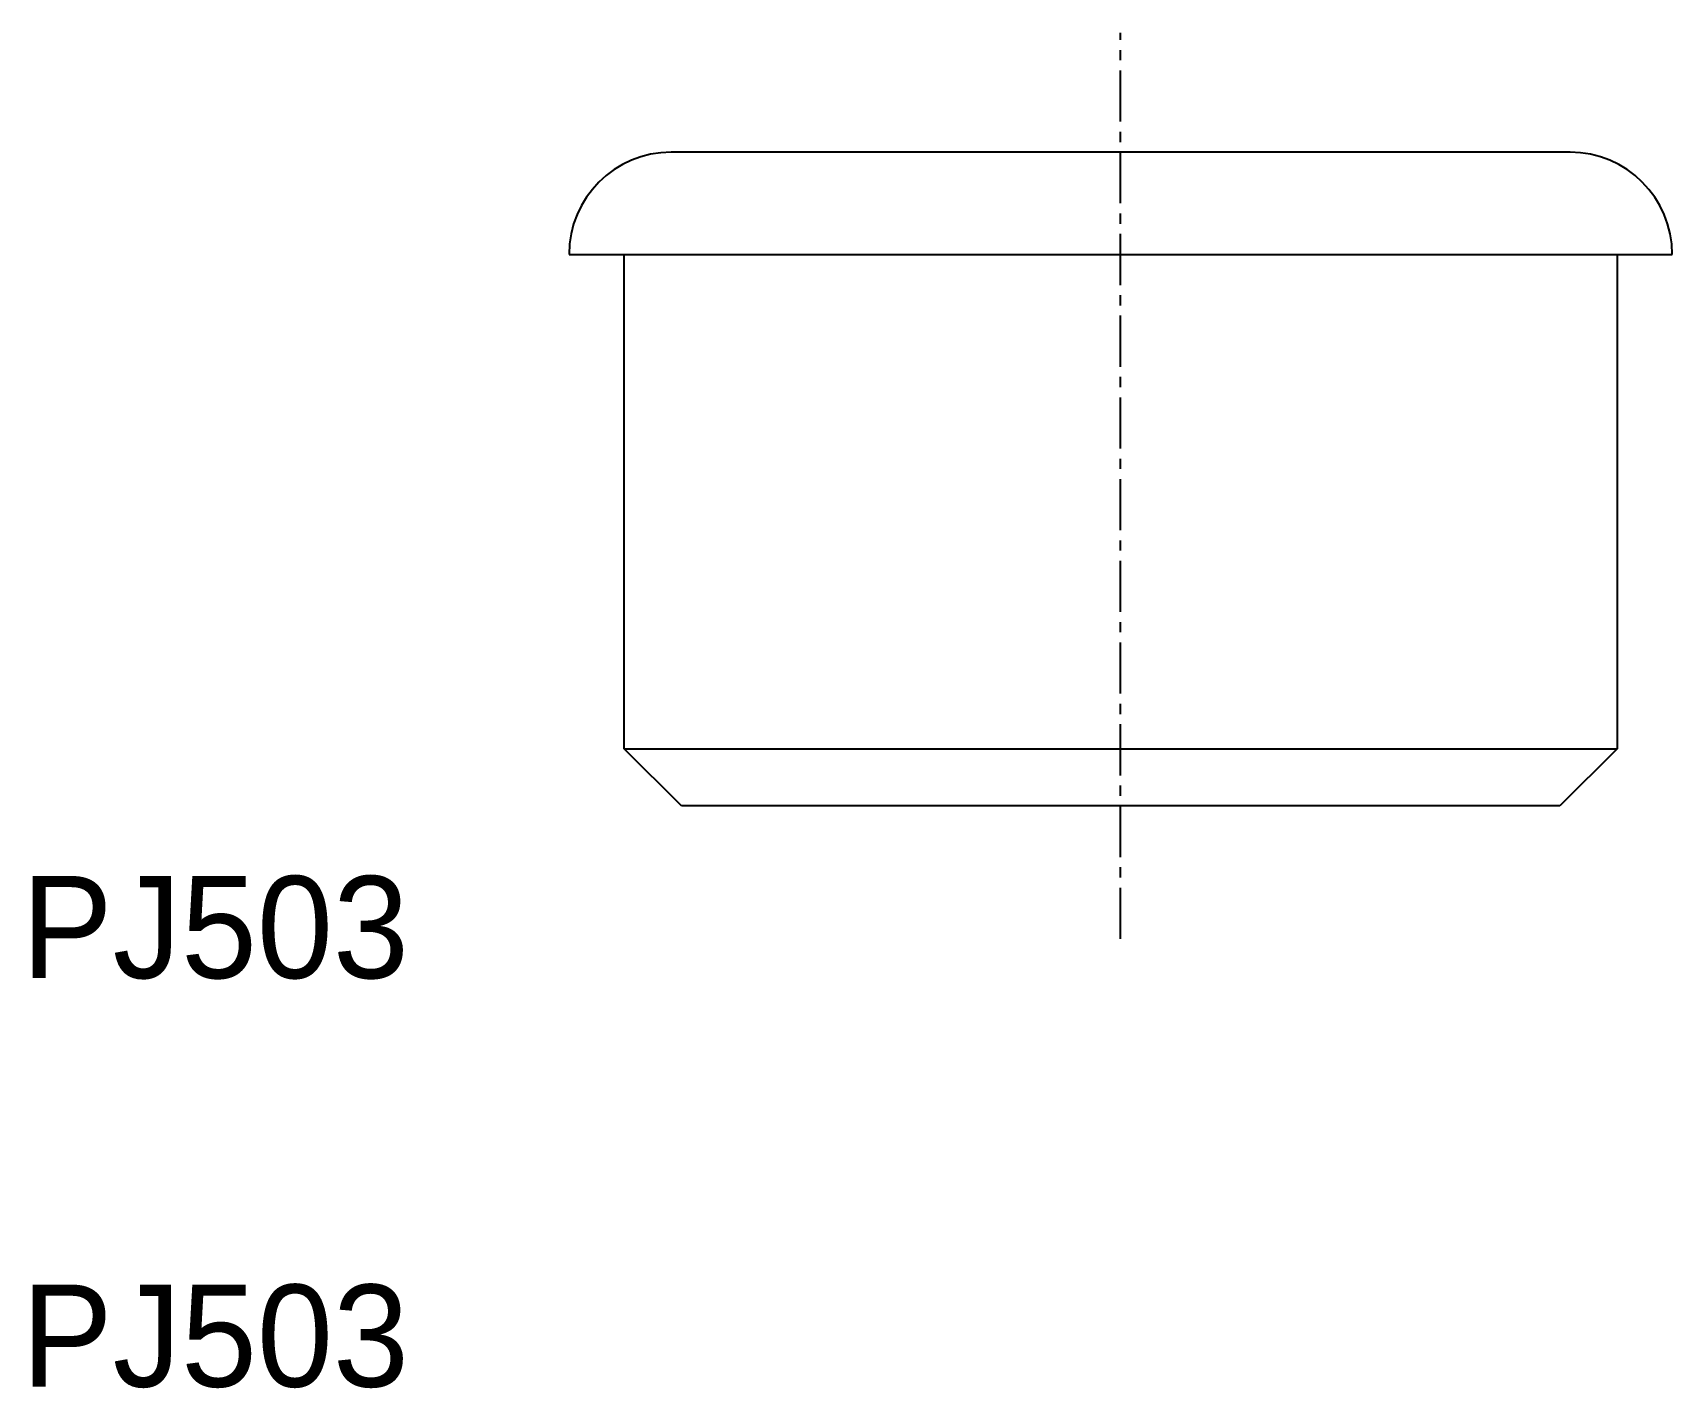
# Model space of a CAD drawing. Extents: x 150.3 to 190.4, y 100 to 133.1.
import ezdxf

# ---------------------------------------------------------------- set-up
doc = ezdxf.new("R2010")
doc.units = 0
doc.linetypes.add('CENTER', pattern=[2, 1.25, -0.25, 0.25, -0.25])
doc.linetypes.add('CENTER2', pattern=[28.575, 19.05, -3.175, 3.175, -3.175])
doc.layers.get('0').update_dxf_attribs({"linetype": 'CONTINUOUS'})
doc.layers.add('CENTER', color=1, linetype='CENTER2')

msp = doc.modelspace()

# ---------------------------------------------------------------- linework, layer by layer
at = {"color": 7, "linetype": 'CONTINUOUS'}
for p, q in [((187.898, 130.215), (165.898, 130.215)), ((163.398, 127.715), (163.398, 127.715)), ((163.398, 127.715), (190.398, 127.715)), ((164.748, 115.615), (164.748, 127.715)), ((189.048, 127.715), (189.048, 115.615)), ((190.398, 127.715), (190.398, 127.715)), ((164.748, 115.615), (189.048, 115.615)), ((166.148, 114.215), (164.748, 115.615)), ((189.048, 115.615), (187.648, 114.215)), ((187.648, 114.215), (166.148, 114.215))]:
    msp.add_line(p, q, dxfattribs=at)
for centre, start, end in [((165.898, 127.715), 90, 180), ((187.898, 127.715), 360, 90)]:
    msp.add_arc(centre, 2.5, start, end, dxfattribs=at)
at = {"layer": 'CENTER', "color": 1, "linetype": 'CENTER'}
msp.add_line((176.898, 110.964), (176.898, 133.137), dxfattribs=at)

# ---------------------------------------------------------------- texts
at = {"color": 7, "linetype": 'CONTINUOUS'}
for p in [(150, 110), (150, 100)]:
    msp.add_text('PJ503', height=2.5, dxfattribs=at).set_placement(p)

doc.saveas('drawing.dxf')
